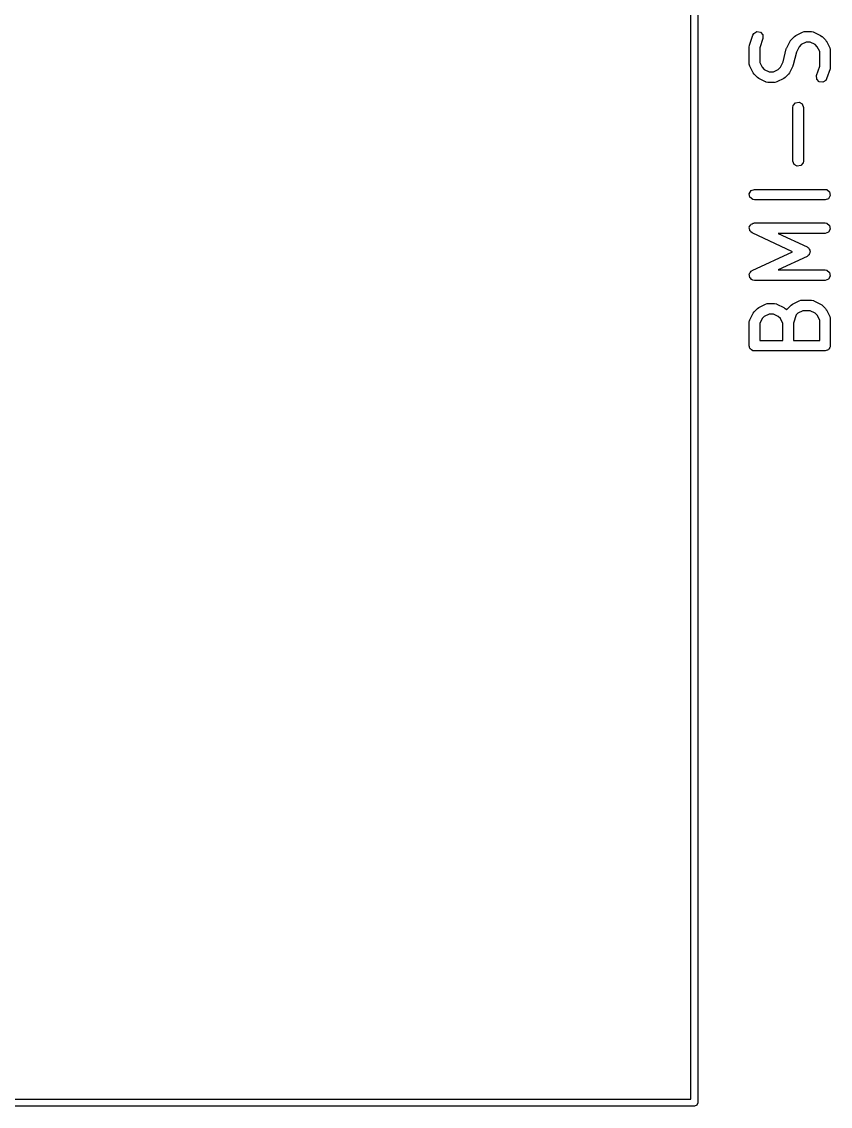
# Model space of a CAD drawing. Extents: x 1.92 to 3.29, y 0.28 to 3.35.
# Drawn here: x 2.838 to 3.29, y 2.082 to 2.688 of the extents above; entities that cross this region are included whole.
import ezdxf

# ---------------------------------------------------------------- set-up
doc = ezdxf.new("R2010")
doc.units = 0
doc.header["$MEASUREMENT"] = 0
doc.layers.add('BLACK', color=7, linetype='CONTINUOUS')

msp = doc.modelspace()

# ---------------------------------------------------------------- linework, layer by layer
at = {"layer": 'BLACK', "linetype": 'CONTINUOUS'}
for p, q in [((3.21591, 3.34425), (3.21591, 2.08441)), ((3.21197, 2.08638), (3.21197, 3.34228)), ((3.24469, 2.67496), (3.24657, 2.68058)), ((3.24657, 2.68058), (3.24706, 2.68148)), ((3.24706, 2.68148), (3.24878, 2.68254)), ((3.24878, 2.68254), (3.25078, 2.68224)), ((3.25217, 2.67871), (3.25045, 2.67354)), ((3.25078, 2.68224), (3.25212, 2.68073)), ((3.25212, 2.68073), (3.25217, 2.67871)), ((3.26548, 2.67347), (3.26735, 2.67722)), ((3.26735, 2.67722), (3.26788, 2.67793)), ((3.26788, 2.67793), (3.2679, 2.67799)), ((3.2679, 2.67799), (3.26978, 2.67986)), ((3.26978, 2.67986), (3.2705, 2.68037)), ((3.2705, 2.68037), (3.27055, 2.68041)), ((3.27055, 2.68041), (3.2743, 2.68229)), ((3.2743, 2.68229), (3.27528, 2.68258)), ((3.27528, 2.68258), (3.27545, 2.68254)), ((3.27545, 2.68254), (3.27562, 2.6826)), ((3.27562, 2.6826), (3.27937, 2.6826)), ((3.27937, 2.6826), (3.28038, 2.68242)), ((3.28038, 2.68242), (3.28051, 2.68231)), ((3.28051, 2.68231), (3.28069, 2.68229)), ((3.28069, 2.68229), (3.28444, 2.68041)), ((3.28444, 2.68041), (3.28515, 2.67989)), ((3.28515, 2.67989), (3.2852, 2.67986)), ((3.2852, 2.67986), (3.28708, 2.67799)), ((3.28708, 2.67799), (3.28758, 2.67726)), ((3.28758, 2.67726), (3.28763, 2.67722)), ((3.28763, 2.67722), (3.28951, 2.67347)), ((3.24454, 2.67402), (3.2447, 2.67489)), ((3.24454, 2.66465), (3.24454, 2.67402)), ((3.2447, 2.67489), (3.24469, 2.67496)), ((3.25045, 2.67354), (3.25045, 2.66535)), ((3.26346, 2.66568), (3.26525, 2.67286)), ((3.26525, 2.67286), (3.26546, 2.67333)), ((3.26546, 2.67333), (3.26548, 2.67347)), ((3.2709, 2.67112), (3.26911, 2.66393)), ((3.27242, 2.67415), (3.2709, 2.67112)), ((3.27362, 2.67535), (3.27242, 2.67415)), ((3.27631, 2.67669), (3.27362, 2.67535)), ((3.27867, 2.67669), (3.27631, 2.67669)), ((3.28137, 2.67535), (3.27867, 2.67669)), ((3.28256, 2.67415), (3.28137, 2.67535)), ((3.28391, 2.67145), (3.28256, 2.67415)), ((3.28391, 2.66325), (3.28391, 2.67145)), ((3.28951, 2.67347), (3.2898, 2.67249)), ((3.2898, 2.67249), (3.28976, 2.67231)), ((3.28976, 2.67231), (3.28982, 2.67215)), ((3.28982, 2.67215), (3.28982, 2.66277)), ((3.25045, 2.66535), (3.2518, 2.66265)), ((3.26194, 2.66265), (3.26346, 2.66568)), ((3.2446, 2.66448), (3.24454, 2.66465)), ((3.24456, 2.66431), (3.2446, 2.66448)), ((3.24485, 2.66333), (3.24456, 2.66431)), ((3.24673, 2.65958), (3.24485, 2.66333)), ((3.24678, 2.65953), (3.24673, 2.65958)), ((3.24728, 2.65881), (3.24678, 2.65953)), ((3.2518, 2.66265), (3.25299, 2.66145)), ((3.25299, 2.66145), (3.25569, 2.6601)), ((3.25569, 2.6601), (3.25805, 2.6601)), ((3.25805, 2.6601), (3.26074, 2.66145)), ((3.26074, 2.66145), (3.26194, 2.66265)), ((3.26648, 2.65887), (3.26646, 2.65881)), ((3.26701, 2.65958), (3.26648, 2.65887)), ((3.26888, 2.66333), (3.26701, 2.65958)), ((3.2689, 2.66347), (3.26888, 2.66333)), ((3.26911, 2.66393), (3.2689, 2.66347)), ((3.28219, 2.65808), (3.28391, 2.66325)), ((3.28967, 2.66184), (3.28779, 2.65622)), ((3.28982, 2.66277), (3.28966, 2.66191)), ((3.28966, 2.66191), (3.28967, 2.66184)), ((3.24916, 2.65694), (3.24728, 2.65881)), ((3.24922, 2.65691), (3.24916, 2.65694)), ((3.24992, 2.65638), (3.24922, 2.65691)), ((3.25367, 2.65451), (3.24992, 2.65638)), ((3.25385, 2.65449), (3.25367, 2.65451)), ((3.25398, 2.65438), (3.25385, 2.65449)), ((3.25499, 2.6542), (3.25398, 2.65438)), ((3.25874, 2.6542), (3.25499, 2.6542)), ((3.25891, 2.65426), (3.25874, 2.6542)), ((3.25908, 2.65422), (3.25891, 2.65426)), ((3.26006, 2.65451), (3.25908, 2.65422)), ((3.26381, 2.65638), (3.26006, 2.65451)), ((3.26386, 2.65643), (3.26381, 2.65638)), ((3.26458, 2.65694), (3.26386, 2.65643)), ((3.26646, 2.65881), (3.26458, 2.65694)), ((3.28224, 2.65607), (3.28219, 2.65808)), ((3.28358, 2.65455), (3.28224, 2.65607)), ((3.28558, 2.65426), (3.28358, 2.65455)), ((3.2873, 2.65531), (3.28558, 2.65426)), ((3.28779, 2.65622), (3.2873, 2.65531)), ((3.26891, 2.64028), (3.26909, 2.64129)), ((3.26909, 2.64129), (3.27039, 2.64283)), ((3.27039, 2.64283), (3.27238, 2.64319)), ((3.27238, 2.64319), (3.27413, 2.64218)), ((3.27413, 2.64218), (3.27482, 2.64028)), ((3.26891, 2.61028), (3.26891, 2.64028)), ((3.27482, 2.64028), (3.27482, 2.61028)), ((3.26961, 2.60838), (3.26891, 2.61028)), ((3.27135, 2.60737), (3.26961, 2.60838)), ((3.27334, 2.60772), (3.27135, 2.60737)), ((3.27464, 2.60927), (3.27334, 2.60772)), ((3.27482, 2.61028), (3.27464, 2.60927)), ((3.24459, 2.59205), (3.2456, 2.5938)), ((3.2456, 2.5938), (3.2475, 2.59449)), ((3.2475, 2.59449), (3.28687, 2.59449)), ((3.28687, 2.59449), (3.28788, 2.59431)), ((3.28788, 2.59431), (3.28942, 2.59301)), ((3.28942, 2.59301), (3.28977, 2.59102)), ((3.24494, 2.59006), (3.24459, 2.59205)), ((3.24649, 2.58876), (3.24494, 2.59006)), ((3.2475, 2.58858), (3.24649, 2.58876)), ((3.28687, 2.58858), (3.2475, 2.58858)), ((3.28876, 2.58927), (3.28687, 2.58858)), ((3.28977, 2.59102), (3.28876, 2.58927)), ((3.24491, 2.57386), (3.24508, 2.57448)), ((3.24508, 2.57448), (3.2454, 2.57471)), ((3.2454, 2.57471), (3.2456, 2.57505)), ((3.2456, 2.57505), (3.2462, 2.57527)), ((3.2462, 2.57527), (3.24673, 2.57564)), ((3.24673, 2.57564), (3.24712, 2.5756)), ((3.24712, 2.5756), (3.2475, 2.57574)), ((3.2475, 2.57574), (3.28687, 2.57574)), ((3.28687, 2.57574), (3.28788, 2.57556)), ((3.28788, 2.57556), (3.28942, 2.57426)), ((3.28942, 2.57426), (3.28977, 2.57227)), ((3.24455, 2.57253), (3.24466, 2.57291)), ((3.24483, 2.57194), (3.24455, 2.57253)), ((3.24459, 2.5733), (3.24491, 2.57386)), ((3.24466, 2.57291), (3.24459, 2.5733)), ((3.24494, 2.57131), (3.24483, 2.57194)), ((3.24524, 2.57106), (3.24494, 2.57131)), ((3.24541, 2.5707), (3.24524, 2.57106)), ((3.24625, 2.57011), (3.24541, 2.5707)), ((3.26863, 2.55966), (3.24625, 2.57011)), ((3.28687, 2.56983), (3.26081, 2.56983)), ((3.26081, 2.56983), (3.27687, 2.56234)), ((3.28876, 2.57052), (3.28687, 2.56983)), ((3.28977, 2.57227), (3.28876, 2.57052)), ((3.27687, 2.56234), (3.27718, 2.56212)), ((3.27718, 2.56212), (3.27731, 2.56208)), ((3.27731, 2.56208), (3.27739, 2.56197)), ((3.27739, 2.56197), (3.27771, 2.56175)), ((3.24625, 2.54921), (3.26863, 2.55966)), ((3.27687, 2.55699), (3.26081, 2.54949)), ((3.27741, 2.55753), (3.27687, 2.55699)), ((3.27804, 2.55797), (3.27741, 2.55753)), ((3.27771, 2.56175), (3.27803, 2.56106)), ((3.27803, 2.56106), (3.27847, 2.56043)), ((3.2781, 2.55823), (3.27804, 2.55797)), ((3.27829, 2.55842), (3.2781, 2.55823)), ((3.27836, 2.55918), (3.27829, 2.55842)), ((3.27856, 2.55992), (3.27836, 2.55918)), ((3.27847, 2.56043), (3.27845, 2.56016)), ((3.27845, 2.56016), (3.27856, 2.55992)), ((3.24459, 2.54705), (3.24478, 2.54739)), ((3.2447, 2.54642), (3.24459, 2.54705)), ((3.24464, 2.54577), (3.2447, 2.54642)), ((3.24487, 2.54545), (3.24464, 2.54577)), ((3.24478, 2.54739), (3.24482, 2.54779)), ((3.24482, 2.54779), (3.24527, 2.54824)), ((3.24494, 2.54506), (3.24487, 2.54545)), ((3.24543, 2.54465), (3.24494, 2.54506)), ((3.24527, 2.54824), (3.2456, 2.5488)), ((3.2458, 2.54412), (3.24543, 2.54465)), ((3.2456, 2.5488), (3.24597, 2.54894)), ((3.24618, 2.54402), (3.2458, 2.54412)), ((3.24597, 2.54894), (3.24625, 2.54921)), ((3.24649, 2.54376), (3.24618, 2.54402)), ((3.26081, 2.54949), (3.28687, 2.54949)), ((3.28687, 2.54949), (3.28788, 2.54931)), ((3.28876, 2.54428), (3.28687, 2.54359)), ((3.28788, 2.54931), (3.28942, 2.54802)), ((3.28977, 2.54603), (3.28876, 2.54428)), ((3.28942, 2.54802), (3.28977, 2.54603)), ((3.2475, 2.54359), (3.24649, 2.54376)), ((3.28687, 2.54359), (3.2475, 2.54359)), ((3.26867, 2.53043), (3.27242, 2.53231)), ((3.27242, 2.53231), (3.2734, 2.5326)), ((3.2734, 2.5326), (3.27358, 2.53256)), ((3.27358, 2.53256), (3.27374, 2.53262)), ((3.27374, 2.53262), (3.27937, 2.53262)), ((3.27937, 2.53262), (3.28038, 2.53244)), ((3.28038, 2.53244), (3.28051, 2.53233)), ((3.28051, 2.53233), (3.28069, 2.53231)), ((3.28069, 2.53231), (3.28444, 2.53043)), ((3.24673, 2.52536), (3.24725, 2.52607)), ((3.24725, 2.52607), (3.24728, 2.52613)), ((3.24728, 2.52613), (3.24916, 2.528)), ((3.24916, 2.528), (3.24988, 2.52851)), ((3.24988, 2.52851), (3.24992, 2.52856)), ((3.24992, 2.52856), (3.25367, 2.53043)), ((3.25367, 2.53043), (3.25466, 2.53072)), ((3.25466, 2.53072), (3.25483, 2.53068)), ((3.25483, 2.53068), (3.25499, 2.53074)), ((3.25499, 2.53074), (3.25874, 2.53074)), ((3.25874, 2.53074), (3.25975, 2.53057)), ((3.25975, 2.53057), (3.25989, 2.53045)), ((3.25989, 2.53045), (3.26006, 2.53043)), ((3.26006, 2.53043), (3.26381, 2.52856)), ((3.26381, 2.52856), (3.26452, 2.52803)), ((3.26452, 2.52803), (3.26458, 2.528)), ((3.26458, 2.528), (3.26546, 2.52712)), ((3.26546, 2.52712), (3.2658, 2.52775)), ((3.2658, 2.52775), (3.26596, 2.52784)), ((3.26596, 2.52784), (3.26603, 2.528)), ((3.26603, 2.528), (3.2679, 2.52988)), ((3.2679, 2.52988), (3.26863, 2.53039)), ((3.26863, 2.53039), (3.26867, 2.53043)), ((3.27444, 2.52671), (3.27174, 2.52536)), ((3.27867, 2.52671), (3.27444, 2.52671)), ((3.28137, 2.52536), (3.27867, 2.52671)), ((3.28444, 2.53043), (3.28515, 2.52991)), ((3.28515, 2.52991), (3.2852, 2.52988)), ((3.2852, 2.52988), (3.28708, 2.528)), ((3.28708, 2.528), (3.28758, 2.52728)), ((3.28758, 2.52728), (3.28763, 2.52724)), ((3.28763, 2.52724), (3.28951, 2.52349)), ((3.24454, 2.52029), (3.24472, 2.5213)), ((3.24454, 2.50717), (3.24454, 2.52029)), ((3.24472, 2.5213), (3.24483, 2.52144)), ((3.24483, 2.52144), (3.24485, 2.52161)), ((3.24485, 2.52161), (3.24673, 2.52536)), ((3.2518, 2.52229), (3.25045, 2.5196)), ((3.25045, 2.5196), (3.25045, 2.51012)), ((3.25299, 2.52349), (3.2518, 2.52229)), ((3.25569, 2.52484), (3.25299, 2.52349)), ((3.25805, 2.52484), (3.25569, 2.52484)), ((3.26074, 2.52349), (3.25805, 2.52484)), ((3.26194, 2.52229), (3.26074, 2.52349)), ((3.26329, 2.5196), (3.26194, 2.52229)), ((3.26329, 2.51012), (3.26329, 2.5196)), ((3.2707, 2.52432), (3.2692, 2.51981)), ((3.2692, 2.51981), (3.2692, 2.51012)), ((3.27174, 2.52536), (3.2707, 2.52432)), ((3.28256, 2.52417), (3.28137, 2.52536)), ((3.28391, 2.52147), (3.28256, 2.52417)), ((3.28391, 2.51012), (3.28391, 2.52147)), ((3.28951, 2.52349), (3.2898, 2.5225)), ((3.2898, 2.5225), (3.28976, 2.52233)), ((3.28976, 2.52233), (3.28982, 2.52217)), ((3.28982, 2.52217), (3.28982, 2.50717)), ((3.25045, 2.51012), (3.26329, 2.51012)), ((3.2692, 2.51012), (3.28391, 2.51012)), ((3.2448, 2.50645), (3.24454, 2.50717)), ((3.24494, 2.50569), (3.2448, 2.50645)), ((3.24514, 2.50552), (3.24494, 2.50569)), ((3.24523, 2.50527), (3.24514, 2.50552)), ((3.2459, 2.50489), (3.24523, 2.50527)), ((3.24649, 2.50439), (3.2459, 2.50489)), ((3.24687, 2.50433), (3.24649, 2.50439)), ((3.24698, 2.50426), (3.24687, 2.50433)), ((3.24711, 2.50428), (3.24698, 2.50426)), ((3.2475, 2.50422), (3.24711, 2.50428)), ((3.28687, 2.50422), (3.2475, 2.50422)), ((3.28759, 2.50448), (3.28687, 2.50422)), ((3.28834, 2.50461), (3.28759, 2.50448)), ((3.28851, 2.50482), (3.28834, 2.50461)), ((3.28876, 2.50491), (3.28851, 2.50482)), ((3.28915, 2.50557), (3.28876, 2.50491)), ((3.28964, 2.50616), (3.28915, 2.50557)), ((3.28971, 2.50654), (3.28964, 2.50616)), ((3.28977, 2.50666), (3.28971, 2.50654)), ((3.28982, 2.50717), (3.28975, 2.50679)), ((3.28975, 2.50679), (3.28977, 2.50666)), ((1.95606, 2.08638), (3.21197, 2.08638)), ((3.21591, 2.08441), (3.21533, 2.08302)), ((3.21394, 2.08244), (1.95409, 2.08244)), ((3.21533, 2.08302), (3.21394, 2.08244))]:
    msp.add_line(p, q, dxfattribs=at)

doc.saveas('drawing.dxf')
